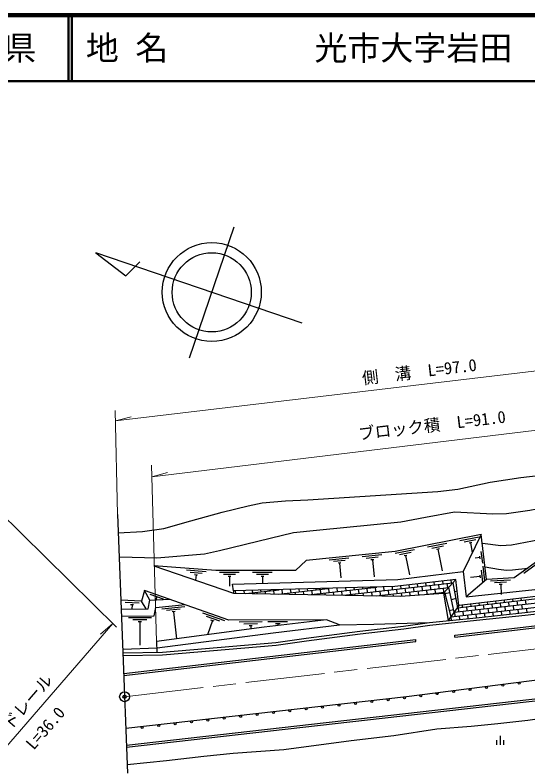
# Model space of a CAD drawing. Units: millimetres, scale not verified. Extents: x 40000 to 680000, y 20000 to 380000.
# Drawn here: x 359651 to 437386, y 266022 to 380000 of the extents above; entities that cross this region are included whole.
import ezdxf
from ezdxf.enums import TextEntityAlignment as Align

# ---------------------------------------------------------------- set-up
doc = ezdxf.new("R2010")
doc.units = ezdxf.units.MM
doc.header["$LTSCALE"] = 1000
doc.header["$PDMODE"] = 32
doc.header["$PDSIZE"] = 500
doc.linetypes.add('CHAIN', pattern=[18.5, 12, -1.5, 3.5, -1.5])
for name, color, linetype, lineweight in [('M-BGD', 7, 'Continuous', 25), ('M-BMK', 2, 'CHAIN', 13), ('M-BMK-OTRS', 5, 'Continuous', 25), ('M-BMK-SRVR', 3, 'Continuous', 25), ('M-STR-HTXT', 7, 'Continuous', 13), ('M-TTL', 2, 'Continuous', 140), ('M-TTL-LINE', 7, 'Continuous', 50)]:
    doc.layers.add(name, color=color, linetype=linetype, lineweight=lineweight)
doc.layers.add('M-OTRS', color=6, linetype='Continuous')
doc.layers.add('M-TTL-TXT', color=7, linetype='Continuous')
doc.styles.add('ＭＳ ゴシック', font='')
doc.styles.get('ＭＳ ゴシック').set_extended_font_data('MS Gothic')

msp = doc.modelspace()

# ---------------------------------------------------------------- linework, layer by layer
at = {"layer": 'M-BGD'}
for p, q in [((430316, 301234), (427566, 295641)), ((431126, 294462), (430316, 301234)), ((425107, 299903), (422164, 299324)), ((430013, 300869), (427070, 300289)), ((429483, 300459), (427716, 300111)), ((428864, 300031), (428451, 299950)), ((428657, 299990), (428947, 298519)), ((420202, 298937), (417258, 298358)), ((424577, 299493), (422811, 299145)), ((423958, 299065), (423546, 298984)), ((423752, 299025), (424394, 295763)), ((430530, 296919), (430316, 298706)), ((410262, 297676), (407276, 297384)), ((415238, 298164), (412253, 297871)), ((414670, 297806), (412879, 297631)), ((419671, 298527), (417905, 298180)), ((419052, 298100), (418640, 298019)), ((418846, 298059), (419416, 295162)), ((430125, 297777), (429381, 297688)), ((430150, 297568), (430100, 297985)), ((440297, 298284), (435288, 294667)), ((403764, 297342), (402140, 295815)), ((409694, 297319), (407903, 297144)), ((409037, 296954), (408619, 296913)), ((408828, 296933), (409045, 294708)), ((414013, 297441), (413595, 297400)), ((413804, 297420), (414056, 294848)), ((430852, 294227), (430584, 296466)), ((439184, 297110), (436752, 295354)), ((388621, 295618), (385630, 295843)), ((388000, 295364), (386206, 295499)), ((393640, 295512), (390640, 295510)), ((393040, 295211), (391240, 295211)), ((398640, 295514), (395640, 295512)), ((398040, 295213), (396240, 295213)), ((430572, 294047), (430358, 295835)), ((387290, 295117), (386871, 295148)), ((387080, 295133), (387020, 294328)), ((392350, 294911), (391930, 294911)), ((392140, 294911), (392141, 293411)), ((397350, 294913), (396930, 294913)), ((397140, 294913), (397141, 293874)), ((424511, 293785), (424464, 294205)), ((424611, 292375), (426443, 294437)), ((425783, 293929), (425735, 294354)), ((426195, 289467), (471745, 294657)), ((426689, 290168), (469316, 295025)), ((431126, 294462), (428035, 291808)), ((430167, 294905), (428678, 294727)), ((430192, 294697), (430142, 295114)), ((435288, 294667), (431126, 294462)), ((434720, 294338), (431724, 294191)), ((399570, 292231), (407064, 293085)), ((401475, 292448), (401419, 292933)), ((402746, 292593), (402704, 292968)), ((404018, 292738), (403988, 293002)), ((404509, 292150), (414468, 293284)), ((405290, 292883), (405272, 293037)), ((405998, 292319), (405926, 292955)), ((406562, 293028), (406557, 293071)), ((407270, 292464), (407199, 293089)), ((408542, 292609), (408483, 293123)), ((409449, 292068), (426016, 293956)), ((409814, 292754), (409768, 293158)), ((411085, 292899), (411052, 293192)), ((411794, 292336), (411721, 292971)), ((412357, 293044), (412336, 293227)), ((413066, 292480), (412993, 293116)), ((413629, 293189), (413621, 293262)), ((414337, 292625), (414265, 293261)), ((414389, 291987), (425379, 293239)), ((415609, 292770), (415547, 293313)), ((416881, 292915), (416832, 293348)), ((417589, 292352), (417517, 292988)), ((418153, 293060), (418107, 293462)), ((418861, 292497), (418788, 293133)), ((419424, 293205), (419378, 293610)), ((420133, 292642), (420060, 293277)), ((420696, 293350), (420650, 293759)), ((421404, 292786), (421332, 293422)), ((421968, 293495), (421921, 293908)), ((422676, 292931), (422604, 293567)), ((423240, 293640), (423192, 294056)), ((423385, 292368), (423312, 293004)), ((423948, 293076), (423876, 293712)), ((424656, 292513), (424584, 293149)), ((425220, 293221), (425147, 293857)), ((426195, 289467), (425379, 293239)), ((425702, 288767), (471829, 294023)), ((426016, 293956), (426689, 290168)), ((434136, 294009), (432338, 293921)), ((433461, 293676), (433042, 293655)), ((433251, 293666), (433325, 292167)), ((380055, 291303), (379296, 292788)), ((382133, 291468), (380153, 292167)), ((381143, 291818), (380976, 291343)), ((393113, 292337), (393071, 292708)), ((394404, 292316), (394356, 292743)), ((394630, 292312), (399661, 292886)), ((395050, 292306), (395043, 292360)), ((395679, 292432), (395640, 292777)), ((396340, 292284), (396315, 292504)), ((396951, 292577), (396924, 292812)), ((397631, 292263), (397587, 292649)), ((398223, 292722), (398209, 292846)), ((398922, 292242), (398859, 292794)), ((399495, 292867), (399493, 292881)), ((400203, 292303), (400135, 292898)), ((400858, 292210), (400839, 292376)), ((402148, 292189), (402111, 292521)), ((403439, 292167), (403382, 292665)), ((404727, 292174), (404654, 292810)), ((405375, 292135), (405362, 292247)), ((406666, 292114), (406634, 292392)), ((407957, 292093), (407906, 292537)), ((409247, 292072), (409178, 292682)), ((409893, 292061), (409886, 292118)), ((410522, 292191), (410450, 292827)), ((411183, 292040), (411158, 292263)), ((412474, 292019), (412430, 292408)), ((413765, 291997), (413701, 292553)), ((414410, 291987), (414410, 291989)), ((415046, 292062), (414973, 292698)), ((415701, 291965), (415682, 292134)), ((416317, 292207), (416245, 292843)), ((416991, 291944), (416953, 292279)), ((418280, 291943), (418225, 292424)), ((419558, 292030), (419497, 292569)), ((420837, 292117), (420769, 292714)), ((421704, 292176), (424742, 292523)), ((422113, 292223), (422040, 292859)), ((422754, 292248), (422749, 292295)), ((424032, 292335), (424020, 292440)), ((424742, 292523), (425697, 288760)), ((424795, 292313), (425544, 292476)), ((426252, 292629), (426654, 292716)), ((378443, 290870), (376344, 290954)), ((379526, 289975), (378805, 291156)), ((426440, 291567), (425787, 291353)), ((426286, 286017), (471569, 291289)), ((426321, 285719), (471603, 290991)), ((428761, 290404), (428726, 290714)), ((430033, 290549), (429997, 290863)), ((431305, 290694), (431269, 291012)), ((432013, 290130), (431941, 290766)), ((432577, 290839), (432540, 291162)), ((433285, 290275), (433213, 290911)), ((433849, 290984), (433811, 291311)), ((434557, 290420), (434484, 291056)), ((435120, 291128), (435082, 291461)), ((435829, 290565), (435756, 291201)), ((436392, 291273), (436354, 291610)), ((437100, 290710), (437028, 291346)), ((377627, 290602), (377137, 290622)), ((377382, 290612), (377356, 289964)), ((385365, 290315), (381882, 289963)), ((384698, 289946), (382609, 289735)), ((383928, 289567), (383440, 289518)), ((383684, 289542), (384096, 285455)), ((426924, 290502), (425304, 288203)), ((425451, 289731), (426108, 289873)), ((426926, 289551), (426854, 290187)), ((427490, 290259), (427455, 290564)), ((427635, 288987), (427562, 289623)), ((428198, 289696), (428126, 290331)), ((428906, 289132), (428834, 289768)), ((429470, 289841), (429397, 290476)), ((430178, 289277), (430106, 289913)), ((430742, 289985), (430669, 290621)), ((431450, 289422), (431377, 290058)), ((432722, 289567), (432649, 290203)), ((433423, 289063), (433358, 289639)), ((433993, 289712), (433921, 290348)), ((434696, 289197), (434629, 289784)), ((435265, 289857), (435193, 290493)), ((435969, 289332), (435901, 289929)), ((436537, 290002), (436465, 290637)), ((437242, 289469), (437173, 290074)), ((380322, 288643), (376822, 288604)), ((391424, 288188), (388124, 289353)), ((390664, 288138), (388684, 288837)), ((425786, 288254), (425727, 288770)), ((426363, 288842), (426290, 289478)), ((427059, 288389), (426999, 288915)), ((428332, 288524), (428270, 289060)), ((429604, 288659), (429542, 289205)), ((430877, 288793), (430814, 289350)), ((432150, 288928), (432086, 289494)), ((379625, 288335), (377526, 288312)), ((378824, 288026), (378334, 288021)), ((378579, 288024), (378589, 284475)), ((389574, 288205), (388821, 286074)), ((389805, 288123), (389343, 288286)), ((397111, 287999), (393611, 287988)), ((396412, 287697), (394312, 287690)), ((395608, 287394), (395118, 287393)), ((395363, 287393), (395364, 286930)), ((400960, 288011), (397960, 288001)), ((399811, 287707), (399111, 287705)), ((399461, 287706), (399462, 287443)), ((376117, 280176), (420377, 285329)), ((376129, 279876), (420412, 285031)), ((420412, 285031), (420377, 285329)), ((426321, 285719), (426286, 286017)), ((433204, 269400), (433204, 270728)), ((432671, 269400), (432671, 270096)), ((433738, 269400), (433738, 270096))]:
    msp.add_line(p, q, dxfattribs=at)
for points in [[(375298, 301504), (378985, 301727), (382212, 302188), (386268, 303312), (391019, 304639), (394980, 305583), (397101, 306035), (400662, 306385), (404024, 306528), (423708, 307797), (426760, 308144), (431677, 309168), (436306, 309887), (442921, 310678), (446928, 310027), (449548, 309770)], [(446801, 306385), (444006, 305980), (440859, 305497), (437685, 304883), (434113, 304387), (432088, 304348), (426234, 304652), (421840, 303826), (418117, 303134), (414048, 302741), (405327, 301868), (401858, 301517), (398297, 300674), (390650, 298770), (388379, 298298), (381118, 297654), (375552, 297814)], [(430316, 301234), (417246, 298661), (403764, 297342)], [(375997, 283322), (381996, 283433), (399167, 284907), (403760, 285539), (411904, 286621), (418526, 287376), (422470, 287902), (429527, 288651), (436899, 289430), (448816, 290775), (458841, 292046), (474055, 293752), (491794, 295936), (491387, 300348)], [(376012, 282922), (382017, 283033), (399212, 284509), (403814, 285142), (411953, 286224), (418576, 286979), (422518, 287505), (429569, 288253), (436942, 289032), (448864, 290378), (458889, 291649), (474102, 293354), (492227, 295586), (491790, 300331)], [(430472, 299932), (433268, 299582), (434887, 299674), (440176, 300700)], [(380670, 296517), (392779, 292343), (418045, 291927), (424611, 292375), (425304, 288203)], [(402140, 295815), (390072, 295810), (380670, 296517)], [(430897, 296378), (432898, 296008), (434126, 295850), (435037, 295909), (437359, 296162)], [(392738, 292699), (392587, 293747), (417674, 294449), (427566, 295641), (428035, 291808), (446453, 293803), (466859, 296180)], [(471897, 293510), (471724, 294817), (467062, 295219), (426924, 290502), (426443, 294437), (417225, 293359), (392738, 292699), (392779, 292343)], [(406863, 288329), (392056, 288283), (379296, 292788), (378805, 291156), (375691, 291280)], [(376534, 269335), (444654, 277035), (484652, 281964), (505172, 284097), (554622, 289494), (575451, 291959)], [(375742, 289957), (379826, 289976), (380055, 291303), (383127, 291435)], [(376545, 269035), (444689, 276737), (484686, 281666), (505204, 283799), (554656, 289195), (575482, 291660)], [(375783, 288892), (380714, 288948), (381011, 290177), (385429, 290623)], [(375975, 283877), (381211, 284088), (398784, 286337), (408823, 287570), (414028, 287663), (422470, 287902)], [(408823, 287570), (406863, 288329), (397405, 287197), (381087, 285061), (381118, 283417)], [(376436, 271885), (418986, 276686), (460929, 282063), (491672, 285784), (495838, 286713)], [(376647, 266386), (382612, 266979), (388239, 267664), (392727, 268106), (400385, 268644), (410597, 270039), (417040, 270800), (423573, 271778), (428767, 272219), (432804, 272586), (437355, 273124), (442062, 273762)]]:
    msp.add_lwpolyline(points, dxfattribs=at)
for centre in [(431084, 278086), (433564, 278404), (436043, 278722), (423645, 277132), (426124, 277450), (428604, 277768), (413716, 275941), (416201, 276221), (418685, 276501), (421165, 276814), (401295, 274539), (403779, 274819), (406264, 275100), (408748, 275380), (411232, 275660), (391358, 273418), (393842, 273698), (396327, 273978), (398811, 274259), (381421, 272297), (383906, 272577), (386390, 272857), (388874, 273137), (378937, 272016)]:
    msp.add_circle(centre, 150, dxfattribs=at)
at = {"layer": 'M-BMK'}
msp.add_lwpolyline([(376252, 276668), (475351, 288205), (574572, 300358)], dxfattribs=at)
at = {"layer": 'M-BMK-OTRS'}
msp.add_line((375192, 304268), (376697, 265079), dxfattribs=at)
at = {"layer": 'M-BMK-SRVR'}
for p, q in [((386080, 328026), (392839, 347908)), ((403188, 333300), (371916, 343931)), ((371916, 343931), (376421, 340492)), ((376421, 340492), (378558, 342598))]:
    msp.add_line(p, q, dxfattribs=at)
for centre, radius in [((389473, 338007), 7500), ((389459, 337967), 6000), ((376252, 276668), 750), ((376252, 276668), 750)]:
    msp.add_circle(centre, radius, dxfattribs=at)
at = {"layer": 'M-OTRS'}
msp.add_point((376252, 276668), dxfattribs=at)
at = {"layer": 'M-STR-HTXT'}
for p, q in [((467758, 329491), (374868, 318474)), ((380384, 310000), (468759, 320744)), ((375192, 304268), (374832, 320058)), ((374868, 318474), (377242, 319100)), ((380334, 311756), (381087, 285061)), ((380384, 310000), (382756, 310633)), ((375013, 287192), (355781, 306145)), ((348426, 257675), (374450, 287746)), ((374450, 287746), (372601, 286131))]:
    msp.add_line(p, q, dxfattribs=at)
at = {"layer": 'M-TTL'}
msp.add_line((680000, 380000), (40000, 380000), dxfattribs=at)
at = {"layer": 'M-TTL-LINE'}
for p, q in [((367750, 380000), (367750, 370000)), ((368250, 380000), (368250, 370000)), ((40000, 370000), (680000, 370000))]:
    msp.add_line(p, q, dxfattribs=at)

# ---------------------------------------------------------------- texts
at = {"layer": 'M-STR-HTXT', "style": 'ＭＳ ゴシック'}
for s, rotation, p in [('側\u3000溝\u3000L=97.0', 6.764, (421098, 324514)), ('ブロック積\u3000L=91.0', 6.764, (423014, 316362)), ('ガードレール', 49.126, (361020, 273074)), ('L=36.0', 49.126, (365343, 270953))]:
    msp.add_text(s, height=1833, rotation=rotation, dxfattribs=at).set_placement(p, align=Align.BOTTOM_CENTER)
at = {"layer": 'M-TTL-TXT', "style": 'ＭＳ ゴシック'}
for s, p in [('地 名', (370380, 375000)), ('光市大字岩田', (405024, 375000))]:
    msp.add_text(s, height=3666, dxfattribs=at).set_placement(p, align=Align.MIDDLE_LEFT)
msp.add_text('山\u3000口\u3000県', height=3666, dxfattribs=at).set_placement((350375, 375000), align=Align.MIDDLE_CENTER)

doc.saveas('drawing.dxf')
